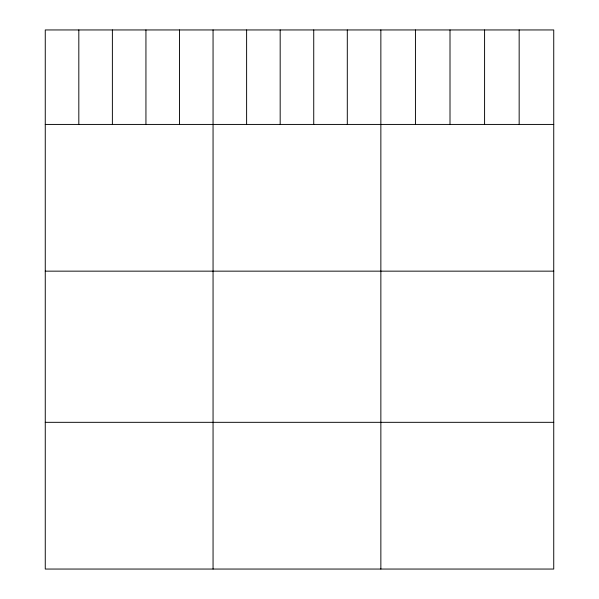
<?xml version="1.0" encoding="UTF-8"?>
<svg xmlns="http://www.w3.org/2000/svg" width="599" height="599" viewBox="0 0 599 599"><rect width="100%" height="100%" fill="white"/><g stroke="black" fill="none" stroke-linecap="round" stroke-linejoin="round"><path stroke-width="0.9" d="M553.738 124.427L553.738 569.05L45.262 569.05L45.262 29.95L553.738 29.95L553.738 124.427L45.262 124.427M45.262 271.152L553.738 271.152M45.262 422.325L553.738 422.325M519.161 29.95L519.161 124.427M484.584 29.95L484.584 124.427M450.006 29.95L450.006 124.427M415.436 29.95L415.436 124.427M380.859 29.95L380.859 569.05M347.3 29.95L347.3 124.427M313.734 29.95L313.734 124.427M280.175 29.95L280.175 124.427M246.616 29.95L246.616 124.427M213.057 29.95L213.057 569.05M179.498 29.95L179.498 124.427M145.939 29.95L145.939 124.427M112.38 29.95L112.38 124.427M78.821 29.95L78.821 124.427"/></g></svg>
